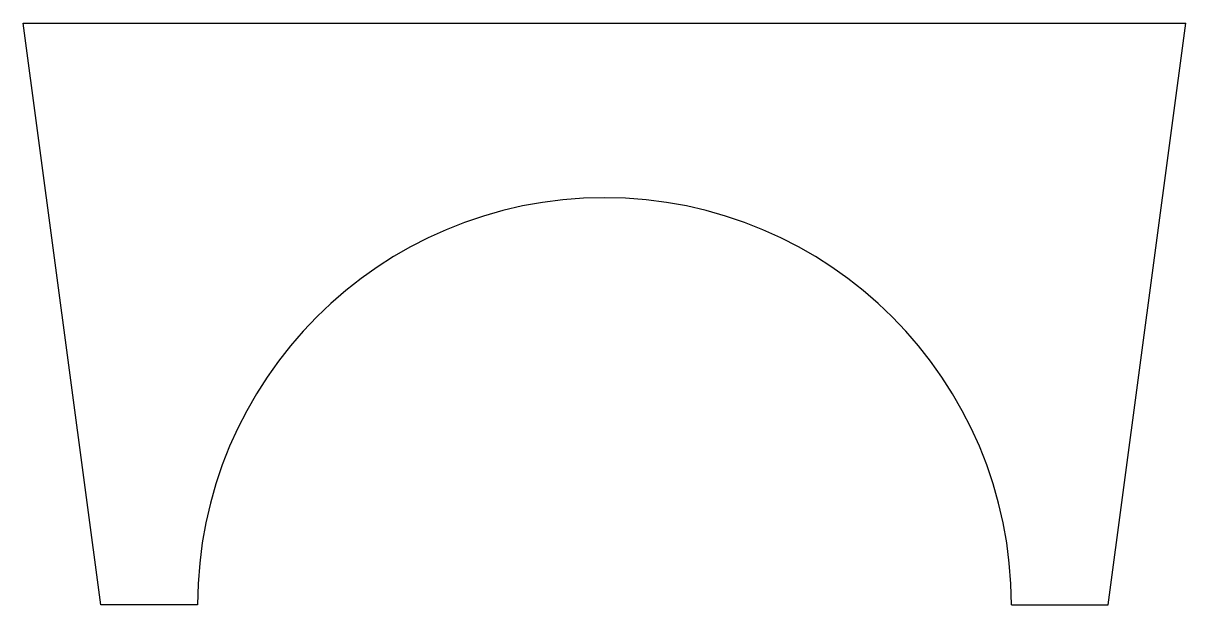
# Model space of a CAD drawing. Header units: millimetres. Extents: x -30 to 30, y 0 to 30.
import ezdxf

# ---------------------------------------------------------------- set-up
doc = ezdxf.new("R2010")
doc.units = ezdxf.units.MM
doc.layers.get('0').update_dxf_attribs({"linetype": 'CONTINUOUS'})

msp = doc.modelspace()

# ---------------------------------------------------------------- linework, layer by layer
for p, q in [((-30, 30), (30, 30)), ((-26, 0), (-30, 30)), ((26, 0), (30, 30)), ((-21, 0), (-26, 0)), ((21, 0), (26, 0))]:
    msp.add_line(p, q)
msp.add_arc((0, 0), 21, 0.00015, 179.99985)

doc.saveas('drawing.dxf')
